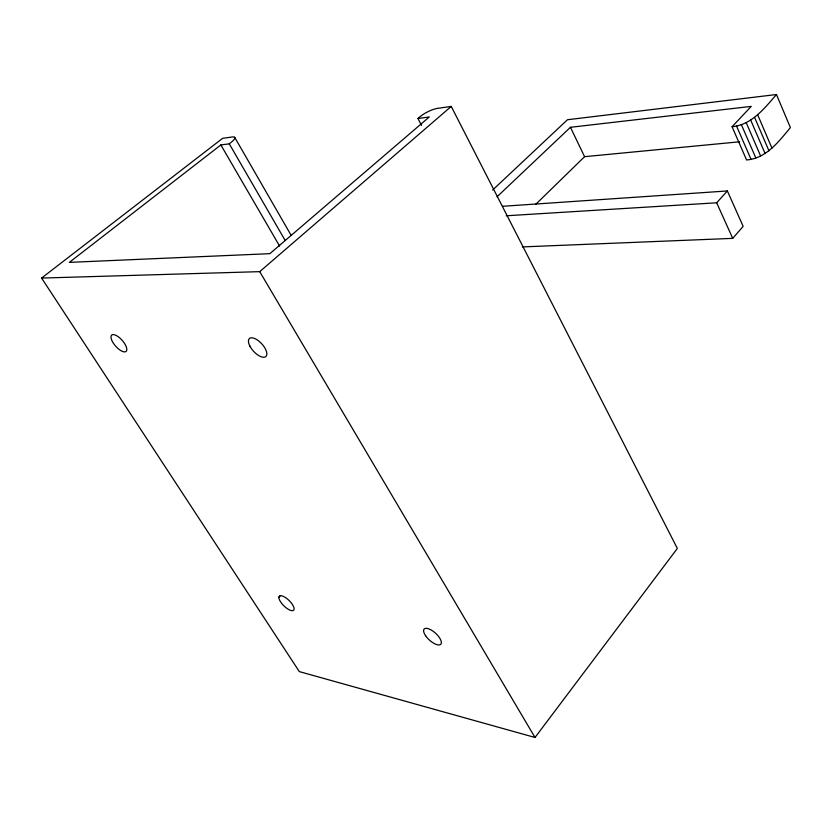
<?xml version="1.0" encoding="UTF-8"?>
<svg xmlns="http://www.w3.org/2000/svg" width="832" height="832" viewBox="0 0 832 832"><rect width="100%" height="100%" fill="white"/><g stroke="black" fill="none" stroke-linecap="round" stroke-linejoin="round"><path stroke-width="1.25" d="M279.427 596.097A10.036 3.744 44.4 0 1 292.25 604.24A10.036 3.744 44.4 0 1 288.382 609.357A10.036 3.744 44.4 0 1 279.074 596.575L279.874 596.274L278.886 597.386M417.924 118.498L429.27 116.969L269.87 253.666L69.358 262.371L220.865 144.955L229.268 143.832L230.953 142.511A12.397 3.026 -29.1 0 0 232.315 136.968L222.612 138.32L41.6 278.075L299.333 671.601L535.007 737.474L677.352 548.454L451.235 106.423L437.788 108.306A14.373 4.16 -27.4 0 0 419.671 117.01L417.924 118.498L421.533 125.393M522.35 246.917L732.711 238.368L743.163 226.377L727.366 190.954L502.559 206.294M497.058 196.758L570.44 127.296L751.234 106.392L732.077 126.755L746.585 159.973C766.251 158.465 778.835 141.45 790.4 127.608L776.474 94.526L567.466 119.735L492.648 190.029M506.241 215.779L716.674 202.79L727.366 190.954M732.077 126.755C751.691 124.862 764.556 108.254 776.474 94.526M535.621 204.454L584.584 156.676L739.544 141.794M41.6 278.075L259.719 271.648L451.235 106.423M259.719 271.648L535.007 737.474M220.865 144.955L279.604 246.074M229.268 143.832L285.189 240.5M234.697 137.342L291.065 235.217M570.44 127.296L584.584 156.676M716.674 202.79L732.711 238.368M736.507 125.975L751.005 159.266M741.312 124.53L755.799 157.893M750.703 120.12L765.107 153.546M746.158 122.533L760.604 155.938M754.624 117.458L768.986 150.873M757.65 114.743L771.95 148.127M425.62 635.762A11.263 4.597 42.4 0 0 440.794 644.238A11.263 4.597 42.4 0 0 431.049 629.918A11.263 4.597 42.4 0 0 425.62 635.762M249.818 345.977A12.189 5.543 47.4 0 0 265.762 356.616A12.189 5.543 47.4 0 0 257.358 339.986A12.189 5.543 47.4 0 0 249.818 345.977M112.403 341.557A10.889 4.368 48.6 0 0 126.069 351.447A10.889 4.368 48.6 0 0 118.248 336.731A10.889 4.368 48.6 0 0 112.403 341.557"/></g></svg>
